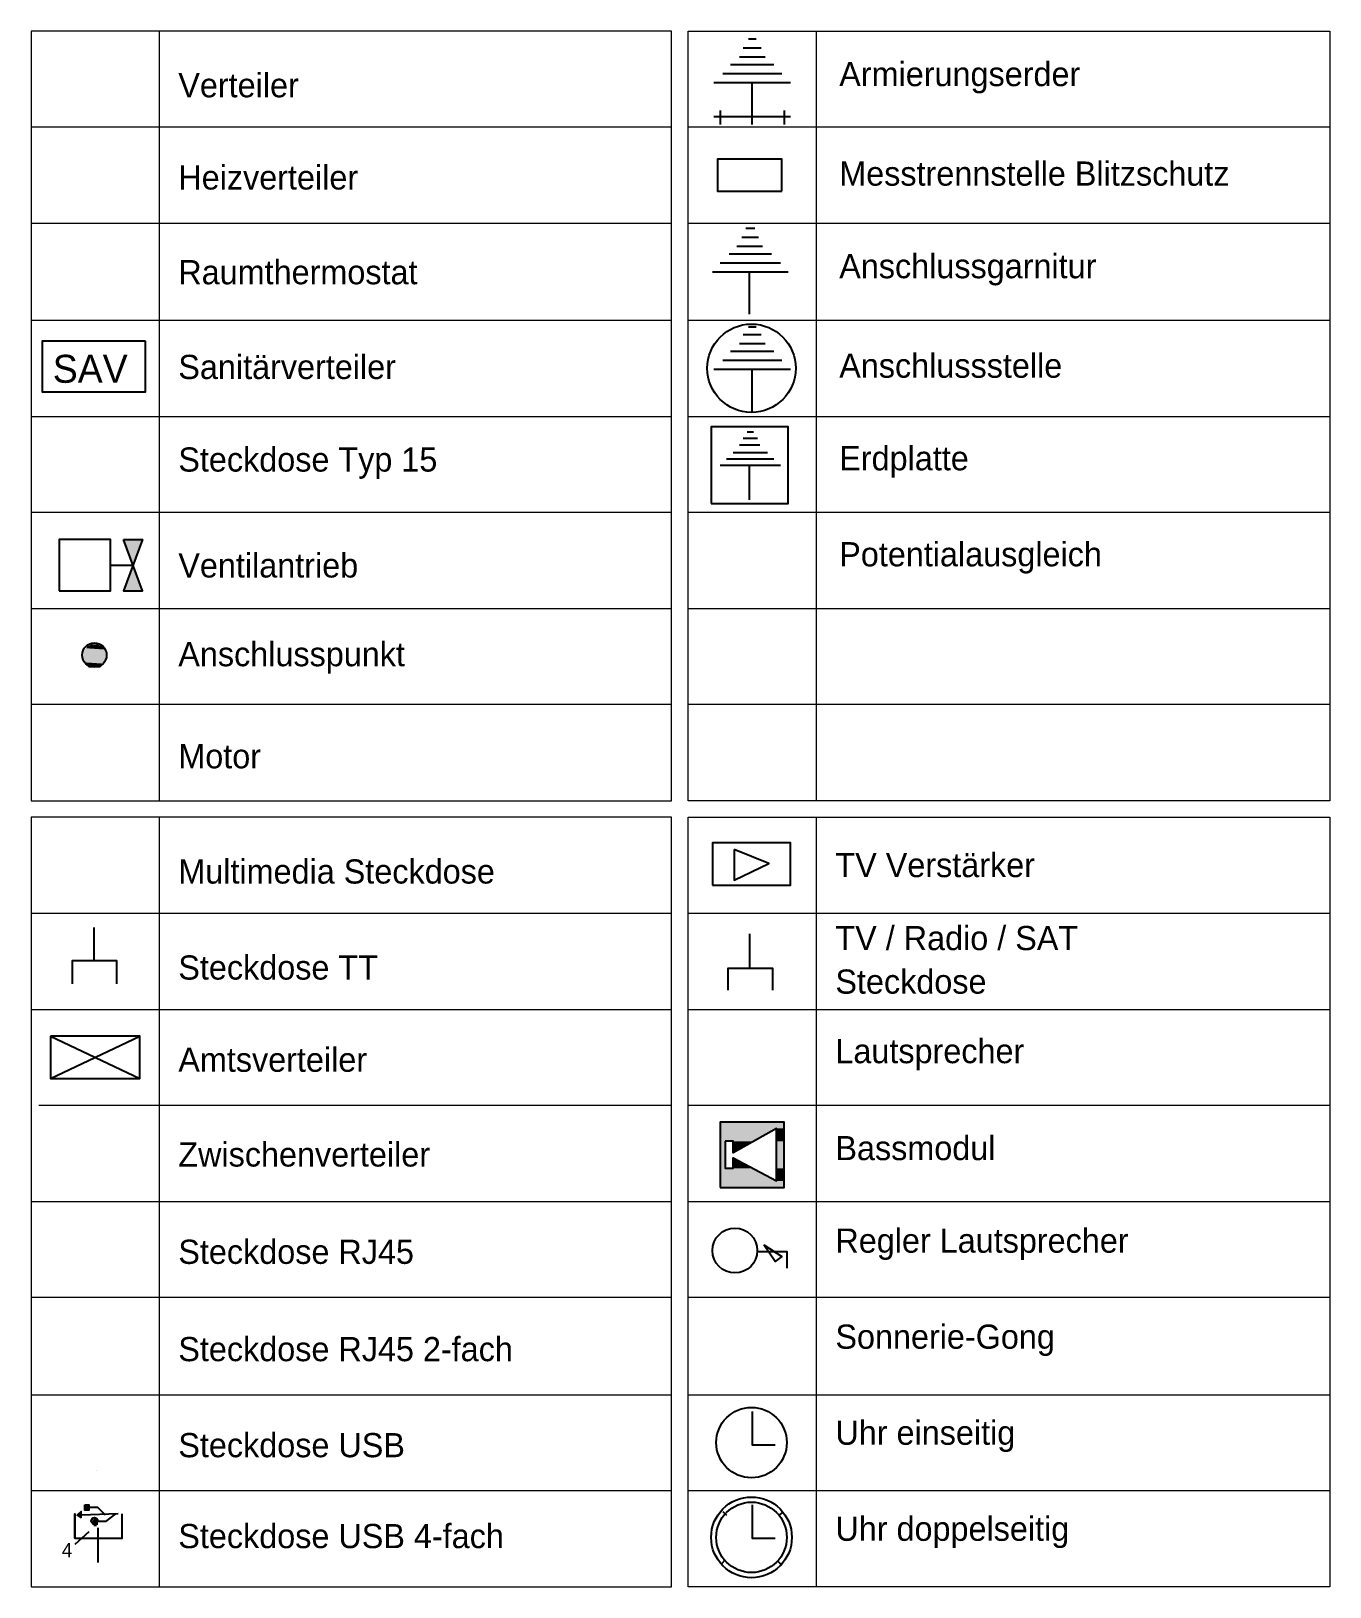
# Model space of a CAD drawing. Header units: millimetres. Extents: x -14546 to 9144, y -9557 to 1648.
# Drawn here: x 1232 to 5163, y -9557 to -4848 of the extents above; entities that cross this region are included whole.
import ezdxf

# ---------------------------------------------------------------- set-up
doc = ezdxf.new("R2010")
doc.units = ezdxf.units.MM
doc.layers.add('PDF2_EL_Legende', color=7, linetype='CONTINUOUS')
doc.layers.add('PDF2_Text', color=7, linetype='CONTINUOUS')
doc.styles.add('PDF ArialMT', font='PDF ArialMT')
doc.styles.add('PDF Swiss721BT-RomanExtended', font='PDF Swiss721BT-RomanExtended')

msp = doc.modelspace()

# ---------------------------------------------------------------- linework, layer by layer
at = {"layer": 'PDF2_EL_Legende', "color": 7, "lineweight": 9}
for points in [[(3170.029, -7177.291), (3170.029, -4847.504), (1231.77, -4847.504), (1231.77, -7177.291)], [(3220.423, -7177.291), (3220.423, -4847.504), (5162.559, -4847.504), (5162.559, -7177.291)], [(3170.029, -9557.473), (3170.029, -7227.686), (1231.77, -7227.686), (1231.77, -9557.473)], [(3220.423, -9557.473), (3220.423, -7227.686), (5162.559, -7227.686), (5162.559, -9557.473)]]:
    msp.add_lwpolyline(points, close=True, dxfattribs=at)
for points in [[(1619.422, -4847.504), (1619.422, -7177.291)], [(3608.075, -4847.504), (3608.075, -7177.291)], [(3170.029, -5138.243), (1231.77, -5138.243)], [(5162.559, -5138.243), (3220.423, -5138.243)], [(1231.77, -5428.982), (3170.029, -5428.982)], [(3220.423, -5428.982), (5162.559, -5428.982)], [(3170.029, -5723.597), (1231.77, -5723.597)], [(5162.559, -5723.597), (3220.423, -5723.597)], [(1231.77, -6014.336), (3170.029, -6014.336)], [(3220.423, -6014.336), (5162.559, -6014.336)], [(3170.029, -6305.075), (1231.77, -6305.075)], [(5162.559, -6305.075), (3220.423, -6305.075)], [(1231.77, -6595.814), (3170.029, -6595.814)], [(3220.423, -6595.814), (5162.559, -6595.814)], [(3170.029, -6886.552), (1231.77, -6886.552)], [(5162.559, -6886.552), (3220.423, -6886.552)], [(1619.422, -7227.686), (1619.422, -9557.473)], [(3608.075, -7227.686), (3608.075, -9557.473)], [(3170.029, -7518.425), (1231.77, -7518.425)], [(5162.559, -7518.425), (3220.423, -7518.425)], [(1231.77, -7809.164), (3170.029, -7809.164)], [(3220.423, -7809.164), (5162.559, -7809.164)], [(3170.029, -8099.902), (1255.029, -8099.902)], [(5162.559, -8099.902), (3220.423, -8099.902)], [(1231.77, -8390.641), (3170.029, -8390.641)], [(3220.423, -8390.641), (5162.559, -8390.641)], [(3170.029, -8681.38), (1231.77, -8681.38)], [(5162.559, -8681.38), (3220.423, -8681.38)], [(1231.77, -8975.995), (3170.029, -8975.995)], [(3220.423, -8975.995), (5162.559, -8975.995)], [(1429.472, -9204.71), (1429.472, -9204.71)], [(1429.472, -9204.71), (1429.472, -9204.71)], [(3170.029, -9266.734), (1231.77, -9266.734)], [(5162.559, -9266.734), (3220.423, -9266.734)]]:
    msp.add_lwpolyline(points, dxfattribs=at)
at = {"layer": 'PDF2_EL_Legende', "color": 1, "lineweight": 25}
for points in [[(3387.114, -4897.899), (3441.385, -4897.899)], [(3402.62, -4870.763), (3425.879, -4870.763)], [(3375.484, -4925.035), (3453.014, -4925.035)], [(3325.089, -4975.429), (3503.409, -4975.429)], [(3348.348, -4948.294), (3480.15, -4948.294)], [(3297.954, -5002.565), (3530.545, -5002.565)], [(3414.249, -5130.49), (3414.249, -5002.565)], [(3530.545, -5107.231), (3297.954, -5107.231)], [(3317.336, -5087.848), (3317.336, -5130.49)], [(3511.162, -5087.848), (3511.162, -5130.49)], [(3394.867, -5444.488), (3422.002, -5444.488)], [(3367.731, -5498.759), (3445.261, -5498.759)], [(3383.237, -5471.624), (3433.632, -5471.624)], [(3317.336, -5549.154), (3499.533, -5549.154)], [(3344.472, -5522.018), (3472.397, -5522.018)], [(3294.077, -5576.29), (3522.792, -5576.29)], [(3406.496, -5704.215), (3406.496, -5576.29)], [(3402.62, -5742.98), (3425.879, -5742.98)], [(3387.114, -5766.239), (3441.385, -5766.239)], [(3348.348, -5816.634), (3480.15, -5816.634)], [(3375.484, -5793.375), (3453.014, -5793.375)], [(3297.954, -5870.905), (3530.545, -5870.905)], [(3325.089, -5843.769), (3503.409, -5843.769)], [(3414.249, -5998.83), (3414.249, -5870.905)], [(3398.743, -6060.854), (3418.126, -6060.854)], [(3356.102, -6122.879), (3460.767, -6122.879)], [(3375.484, -6099.619), (3437.508, -6099.619)], [(3387.114, -6080.237), (3429.755, -6080.237)], [(3317.336, -6161.644), (3499.533, -6161.644)], [(3336.719, -6142.261), (3480.15, -6142.261)], [(3406.496, -6266.31), (3406.496, -6161.644)], [(1472.114, -6464.012), (1538.015, -6464.012)]]:
    msp.add_lwpolyline(points, dxfattribs=at)
for points in [[(3503.409, -5332.069), (3503.409, -5235.156), (3309.583, -5235.156), (3309.583, -5332.069)], [(1576.78, -5785.622), (1576.78, -5940.682), (1266.659, -5940.682), (1266.659, -5785.622)], [(3290.201, -6277.939), (3522.792, -6277.939), (3522.792, -6045.348), (3290.201, -6045.348)], [(1317.053, -6541.542), (1472.114, -6541.542), (1472.114, -6386.482), (1317.053, -6386.482)], [(1510.879, -6386.482), (1569.027, -6386.482), (1510.879, -6541.542), (1569.027, -6541.542)]]:
    msp.add_lwpolyline(points, close=True, dxfattribs=at)
at = {"layer": 'PDF2_EL_Legende', "color": 220, "lineweight": 25}
for points in [[(3294.077, -7433.141), (3530.545, -7433.141), (3530.545, -7305.216), (3294.077, -7305.216)], [(3359.978, -7324.599), (3359.978, -7417.635), (3464.644, -7367.241)]]:
    msp.add_lwpolyline(points, close=True, dxfattribs=at)
at = {"layer": 'PDF2_EL_Legende', "color": 92, "lineweight": 25, "true_color": 0x00dd00}
for points in [[(1421.719, -7561.066), (1421.719, -7661.856)], [(1491.497, -7731.633), (1491.497, -7661.856), (1355.819, -7661.856), (1355.819, -7731.633)], [(1289.918, -7890.57), (1561.274, -8018.496)], [(1289.918, -8018.496), (1561.274, -8018.496), (1561.274, -7890.57)], [(1456.608, -9340.388), (1433.349, -9317.129), (1406.213, -9317.129)], [(1363.572, -9410.165), (1363.572, -9336.511), (1363.572, -9410.165), (1507.003, -9410.165), (1507.003, -9336.511)], [(1495.373, -9336.511), (1382.954, -9340.388)], [(1487.62, -9336.511), (1456.608, -9359.771), (1433.349, -9359.771)], [(1406.213, -9390.783), (1363.572, -9429.548)], [(1433.349, -9379.153), (1433.349, -9483.819)], [(1433.349, -9483.819), (1433.349, -9483.819)]]:
    msp.add_lwpolyline(points, dxfattribs=at)
at = {"layer": 'PDF2_EL_Legende', "color": 220, "lineweight": 25}
for points in [[(3406.496, -7580.449), (3406.496, -7685.115)], [(3476.274, -7751.016), (3476.274, -7685.115), (3340.595, -7685.115), (3340.595, -7751.016)]]:
    msp.add_lwpolyline(points, dxfattribs=at)
at = {"layer": 'PDF2_EL_Legende', "color": 92, "lineweight": 25, "true_color": 0x00dd00}
for points in [[(1289.918, -7890.57), (1289.918, -8018.496), (1561.274, -7890.57)], [(1394.584, -9309.376), (1406.213, -9309.376), (1406.213, -9324.882), (1394.584, -9324.882)], [(1382.954, -9348.141), (1382.954, -9328.758), (1371.325, -9340.388)]]:
    msp.add_lwpolyline(points, close=True, dxfattribs=at)
at = {"layer": 'PDF2_EL_Legende', "lineweight": 25}
for points in [[(3317.336, -8348), (3511.162, -8348), (3511.162, -8150.297), (3317.336, -8150.297)], [(3332.842, -8208.445), (3332.842, -8289.852), (3356.102, -8289.852), (3356.102, -8258.84), (3487.903, -8328.617), (3487.903, -8169.68), (3356.102, -8243.334), (3356.102, -8208.445)], [(3449.138, -8522.443), (3503.409, -8557.331), (3484.027, -8572.838)]]:
    msp.add_lwpolyline(points, close=True, dxfattribs=at)
for points in [[(3433.632, -8541.825), (3518.915, -8541.825), (3518.915, -8592.22)], [(3414.249, -9026.39), (3414.249, -9127.18), (3484.027, -9127.18)], [(3414.249, -9309.376), (3414.249, -9410.165), (3484.027, -9410.165)], [(3325.089, -9328.758), (3336.719, -9340.388)], [(3495.656, -9340.388), (3507.286, -9332.635)], [(3332.842, -9476.066), (3321.213, -9487.696)], [(3491.78, -9479.943), (3503.409, -9491.572)]]:
    msp.add_lwpolyline(points, dxfattribs=at)
at = {"layer": 'PDF2_EL_Legende', "color": 92, "lineweight": 0, "true_color": 0x00dd00}
for points in [[(1433.349, -9355.894), (1417.843, -9355.894), (1433.349, -9355.894)], [(1433.349, -9355.894), (1417.843, -9355.894), (1433.349, -9355.894)], [(1433.349, -9363.647), (1417.843, -9363.647), (1433.349, -9363.647)], [(1433.349, -9363.647), (1417.843, -9363.647), (1433.349, -9363.647)], [(1433.349, -9367.524), (1417.843, -9367.524), (1433.349, -9367.524)], [(1433.349, -9367.524), (1417.843, -9367.524), (1433.349, -9367.524)], [(1429.472, -9367.524), (1417.843, -9367.524), (1429.472, -9367.524)], [(1429.472, -9352.018), (1421.719, -9352.018), (1429.472, -9352.018)], [(1429.472, -9367.524), (1421.719, -9367.524), (1429.472, -9367.524)], [(1429.472, -9371.4), (1421.719, -9371.4), (1429.472, -9371.4)], [(1425.596, -9371.4), (1421.719, -9371.4), (1425.596, -9371.4)], [(1425.596, -9371.4), (1425.596, -9371.4), (1425.596, -9371.4)]]:
    msp.add_lwpolyline(points, dxfattribs=at)
at = {"layer": 'PDF2_EL_Legende', "color": 1, "lineweight": 25}
for centre, radius in [((3412.072, -5868.121), 133.74), ((1423.338, -6736.496), 36.827)]:
    msp.add_circle(centre, radius, dxfattribs=at)
at = {"layer": 'PDF2_EL_Legende', "lineweight": 25}
for centre, radius in [((3361.675, -8539.15), 67.839), ((3412.072, -9120.651), 106.604), ((3412.072, -9407.523), 122.11), ((3412.072, -9407.523), 106.604)]:
    msp.add_circle(centre, radius, dxfattribs=at)
at = {"layer": 'PDF2_EL_Legende', "color": 92, "lineweight": 25, "true_color": 0x00dd00}
msp.add_circle((1423.338, -9357.128), 9.691, dxfattribs=at)
at = {"layer": 'PDF2_EL_Legende', "color": 1}
for points in [[(1510.879, -6386.482), (1569.027, -6386.482), (1538.015, -6464.012)], [(1538.015, -6464.012), (1569.027, -6541.542), (1510.879, -6541.542)], [(1390.707, -6727.615), (1460.485, -6731.492), (1386.831, -6731.492)], [(1460.485, -6731.492), (1386.831, -6731.492), (1460.485, -6739.245)], [(1386.831, -6731.492), (1460.485, -6739.245), (1386.831, -6739.245)], [(1394.584, -6719.862), (1456.608, -6727.615), (1390.707, -6727.615)], [(1456.608, -6727.615), (1390.707, -6727.615), (1460.485, -6731.492)], [(1398.46, -6715.986), (1456.608, -6719.862), (1394.584, -6719.862)], [(1456.608, -6719.862), (1394.584, -6719.862), (1456.608, -6727.615)], [(1402.337, -6708.233), (1452.731, -6715.986), (1398.46, -6715.986)], [(1452.731, -6715.986), (1398.46, -6715.986), (1456.608, -6719.862)], [(1406.213, -6708.233), (1444.978, -6708.233), (1402.337, -6708.233)], [(1444.978, -6708.233), (1402.337, -6708.233), (1452.731, -6715.986)], [(1413.966, -6704.356), (1441.102, -6708.233), (1406.213, -6708.233)], [(1441.102, -6708.233), (1406.213, -6708.233), (1444.978, -6708.233)], [(1421.719, -6704.356), (1433.349, -6704.356), (1413.966, -6704.356)], [(1433.349, -6704.356), (1413.966, -6704.356), (1441.102, -6708.233)], [(1429.472, -6704.356), (1421.719, -6704.356), (1433.349, -6704.356)], [(1460.485, -6739.245), (1386.831, -6739.245), (1460.485, -6746.998)], [(1386.831, -6739.245), (1460.485, -6746.998), (1386.831, -6746.998)], [(1460.485, -6746.998), (1386.831, -6746.998), (1456.608, -6750.874)], [(1386.831, -6746.998), (1456.608, -6750.874), (1390.707, -6750.874)], [(1456.608, -6750.874), (1390.707, -6750.874), (1456.608, -6758.627)], [(1390.707, -6750.874), (1456.608, -6758.627), (1394.584, -6758.627)], [(1456.608, -6758.627), (1394.584, -6758.627), (1452.731, -6762.504)], [(1394.584, -6758.627), (1452.731, -6762.504), (1398.46, -6762.504)], [(1452.731, -6762.504), (1398.46, -6762.504), (1444.978, -6770.257)], [(1398.46, -6762.504), (1444.978, -6770.257), (1402.337, -6770.257)], [(1444.978, -6770.257), (1402.337, -6770.257), (1441.102, -6774.133)], [(1402.337, -6770.257), (1441.102, -6774.133), (1406.213, -6774.133)], [(1441.102, -6774.133), (1406.213, -6774.133), (1433.349, -6774.133)], [(1406.213, -6774.133), (1433.349, -6774.133), (1413.966, -6774.133)], [(1433.349, -6774.133), (1413.966, -6774.133), (1429.472, -6774.133)], [(1413.966, -6774.133), (1429.472, -6774.133), (1421.719, -6774.133)]]:
    msp.add_solid(points, dxfattribs=at)
at = {"layer": 'PDF2_EL_Legende'}
for points in [[(3511.162, -8150.297), (3317.336, -8150.297), (3511.162, -8169.68)], [(3317.336, -8150.297), (3511.162, -8169.68), (3317.336, -8169.68)], [(3487.903, -8169.68), (3317.336, -8169.68), (3414.249, -8208.445)], [(3317.336, -8169.68), (3414.249, -8208.445), (3317.336, -8208.445)], [(3511.162, -8169.68), (3487.903, -8169.68), (3511.162, -8208.445)], [(3487.903, -8169.68), (3511.162, -8208.445), (3487.903, -8208.445)], [(3332.842, -8208.445), (3317.336, -8208.445), (3332.842, -8289.852)], [(3317.336, -8208.445), (3332.842, -8289.852), (3317.336, -8289.852)], [(3356.102, -8208.445), (3414.249, -8208.445), (3356.102, -8243.334)], [(3511.162, -8208.445), (3487.903, -8208.445), (3511.162, -8289.852)], [(3487.903, -8208.445), (3511.162, -8289.852), (3487.903, -8289.852)], [(3356.102, -8258.84), (3414.249, -8289.852), (3356.102, -8289.852)], [(3414.249, -8289.852), (3317.336, -8289.852), (3487.903, -8328.617)], [(3317.336, -8289.852), (3487.903, -8328.617), (3317.336, -8328.617)], [(3511.162, -8328.617), (3317.336, -8328.617), (3511.162, -8348)], [(3317.336, -8328.617), (3511.162, -8348), (3317.336, -8348)], [(3511.162, -8289.852), (3487.903, -8289.852), (3511.162, -8328.617)], [(3487.903, -8289.852), (3511.162, -8328.617), (3487.903, -8328.617)]]:
    msp.add_solid(points, dxfattribs=at)
at = {"layer": 'PDF2_EL_Legende', "color": 92, "true_color": 0x00dd00}
for points in [[(1406.213, -9309.376), (1394.584, -9309.376), (1406.213, -9324.882)], [(1394.584, -9309.376), (1406.213, -9324.882), (1394.584, -9324.882)], [(1382.954, -9328.758), (1382.954, -9340.388), (1371.325, -9340.388)], [(1382.954, -9340.388), (1371.325, -9340.388), (1382.954, -9348.141)], [(1429.472, -9355.894), (1421.719, -9355.894), (1417.843, -9355.894)], [(1433.349, -9355.894), (1433.349, -9355.894), (1417.843, -9355.894)], [(1417.843, -9355.894), (1433.349, -9355.894), (1433.349, -9355.894)], [(1433.349, -9355.894), (1433.349, -9355.894), (1417.843, -9355.894)], [(1417.843, -9355.894), (1433.349, -9355.894), (1433.349, -9355.894)], [(1433.349, -9355.894), (1433.349, -9355.894), (1417.843, -9355.894)], [(1433.349, -9355.894), (1417.843, -9355.894), (1429.472, -9355.894)], [(1433.349, -9355.894), (1417.843, -9355.894), (1433.349, -9359.771)], [(1417.843, -9355.894), (1433.349, -9359.771), (1417.843, -9359.771)], [(1417.843, -9359.771), (1433.349, -9359.771), (1433.349, -9359.771)], [(1433.349, -9359.771), (1433.349, -9359.771), (1417.843, -9359.771)], [(1417.843, -9359.771), (1433.349, -9359.771), (1433.349, -9359.771)], [(1433.349, -9359.771), (1433.349, -9359.771), (1417.843, -9359.771)], [(1417.843, -9359.771), (1433.349, -9359.771), (1433.349, -9359.771)], [(1433.349, -9359.771), (1417.843, -9359.771), (1433.349, -9363.647)], [(1417.843, -9359.771), (1433.349, -9363.647), (1417.843, -9363.647)], [(1417.843, -9363.647), (1433.349, -9363.647), (1433.349, -9363.647)], [(1433.349, -9363.647), (1433.349, -9363.647), (1417.843, -9363.647)], [(1417.843, -9363.647), (1433.349, -9363.647), (1433.349, -9363.647)], [(1433.349, -9363.647), (1433.349, -9363.647), (1417.843, -9363.647)], [(1433.349, -9363.647), (1417.843, -9363.647), (1433.349, -9367.524)], [(1417.843, -9363.647), (1433.349, -9367.524), (1417.843, -9367.524)], [(1417.843, -9367.524), (1433.349, -9367.524), (1433.349, -9367.524)], [(1433.349, -9367.524), (1433.349, -9367.524), (1417.843, -9367.524)], [(1417.843, -9367.524), (1433.349, -9367.524), (1433.349, -9367.524)], [(1433.349, -9367.524), (1433.349, -9367.524), (1417.843, -9367.524)], [(1429.472, -9367.524), (1429.472, -9367.524), (1417.843, -9367.524)], [(1429.472, -9367.524), (1417.843, -9367.524), (1433.349, -9367.524)], [(1417.843, -9367.524), (1429.472, -9367.524), (1421.719, -9367.524)], [(1425.596, -9352.018), (1421.719, -9352.018), (1421.719, -9352.018)], [(1421.719, -9352.018), (1429.472, -9352.018), (1429.472, -9352.018)], [(1429.472, -9352.018), (1429.472, -9352.018), (1421.719, -9352.018)], [(1421.719, -9352.018), (1429.472, -9352.018), (1429.472, -9352.018)], [(1429.472, -9352.018), (1429.472, -9352.018), (1421.719, -9352.018)], [(1429.472, -9352.018), (1421.719, -9352.018), (1425.596, -9352.018)], [(1429.472, -9352.018), (1421.719, -9352.018), (1429.472, -9355.894)], [(1421.719, -9352.018), (1429.472, -9355.894), (1421.719, -9355.894)], [(1421.719, -9355.894), (1429.472, -9355.894), (1429.472, -9355.894)], [(1421.719, -9367.524), (1429.472, -9367.524), (1429.472, -9367.524)], [(1429.472, -9367.524), (1421.719, -9367.524), (1429.472, -9371.4)], [(1421.719, -9367.524), (1429.472, -9371.4), (1421.719, -9371.4)], [(1421.719, -9371.4), (1429.472, -9371.4), (1429.472, -9371.4)], [(1421.719, -9371.4), (1425.596, -9371.4), (1425.596, -9371.4)], [(1425.596, -9371.4), (1425.596, -9371.4), (1421.719, -9371.4)], [(1425.596, -9371.4), (1421.719, -9371.4), (1429.472, -9371.4)]]:
    msp.add_solid(points, dxfattribs=at)

# ---------------------------------------------------------------- texts
at = {"layer": 'PDF2_Text', "attachment_point": 4, "style": 'PDF ArialMT'}
for s, insert, char_height, width in [('Armierungserder', (3677.624, -4988.578), 73.23849, 797.51373), ('Verteiler', (1677.26, -5011.839), 73.2385, 423.15575), ('Heizverteiler', (1677.26, -5290.96), 73.23849, 610.32079), ('Messtrennstelle Blitzschutz', (3677.624, -5279.329), 73.23849, 1381.471), ('Raumthermostat', (1677.26, -5577.834), 73.23849, 781.23851), ('Anschlussgarnitur', (3677.624, -5570.079), 73.23849, 870.80803), ('Sanitärverteiler', (1677.26, -5864.707), 73.23849, 764.93538), ('Anschlussstelle', (3677.624, -5860.83), 73.23849, 756.90939), ('Steckdose Typ 15', (1677.26, -6155.457), 73.23849, 866.68341), ('Erdplatte', (3677.624, -6151.581), 73.2385, 439.43097), ('Potentialausgleich', (3677.624, -6442.331), 73.23849, 870.75223), ('Ventilantrieb', (1677.26, -6465.592), 73.23849, 618.4584), ('Anschlusspunkt', (1677.26, -6744.714), 73.23849, 748.74387), ('Motor', (1677.26, -7043.217), 73.2385, 260.40354), ('TV Verstärker', (3665.994, -7372.735), 73.23849, 722.24084), ('Multimedia Steckdose', (1677.26, -7392.118), 73.23849, 1039.60763), ('TV / Radio / SAT', (3665.994, -7593.704), 73.23849, 911.41236), ('Steckdose TT', (1677.26, -7682.868), 73.23849, 665.27755), ('Steckdose', (3665.994, -7725.512), 73.2385, 480.14691), ('Lautsprecher', (3665.994, -7946.481), 73.23849, 626.62391), ('Amtsverteiler', (1677.26, -7961.989), 73.23849, 659.17436), ('Bassmodul', (3665.994, -8229.479), 73.2385, 488.31244), ('Zwischenverteiler', (1677.26, -8248.863), 73.23849, 846.3394), ('Regler Lautsprecher', (3665.994, -8520.229), 73.23849, 998.9196), ('Steckdose RJ45', (1677.26, -8543.491), 73.23849, 771.06648), ('Sonnerie-Gong', (3665.994, -8810.98), 73.23849, 691.69688), ('Steckdose RJ45 2-fach', (1677.26, -8838.118), 73.23849, 1151.49978), ('Steckdose USB', (1677.26, -9128.868), 73.23849, 730.37842), ('Uhr einseitig', (3665.994, -9101.731), 73.23849, 608.31429), ('Steckdose USB 4-fach', (1677.26, -9404.111), 73.23849, 1118.94932), ('Uhr doppelseitig', (3665.994, -9392.481), 73.23849, 787.34172)]:
    msp.add_mtext(s, dxfattribs=dict(at, insert=insert, char_height=char_height, width=width))
at = {"layer": 'PDF2_Text', "color": 1, "insert": (1297.345, -5870.415), "char_height": 84.6935, "width": 216.43904, "attachment_point": 4, "style": 'PDF Swiss721BT-RomanExtended'}
msp.add_mtext('SAV', dxfattribs=at)
at = {"layer": 'PDF2_Text', "color": 92, "true_color": 0x00dd00, "insert": (1324.483, -9446.401), "char_height": 42.722, "width": 23.7345, "attachment_point": 4, "style": 'PDF ArialMT'}
msp.add_mtext('4', dxfattribs=at)

doc.saveas('drawing.dxf')
